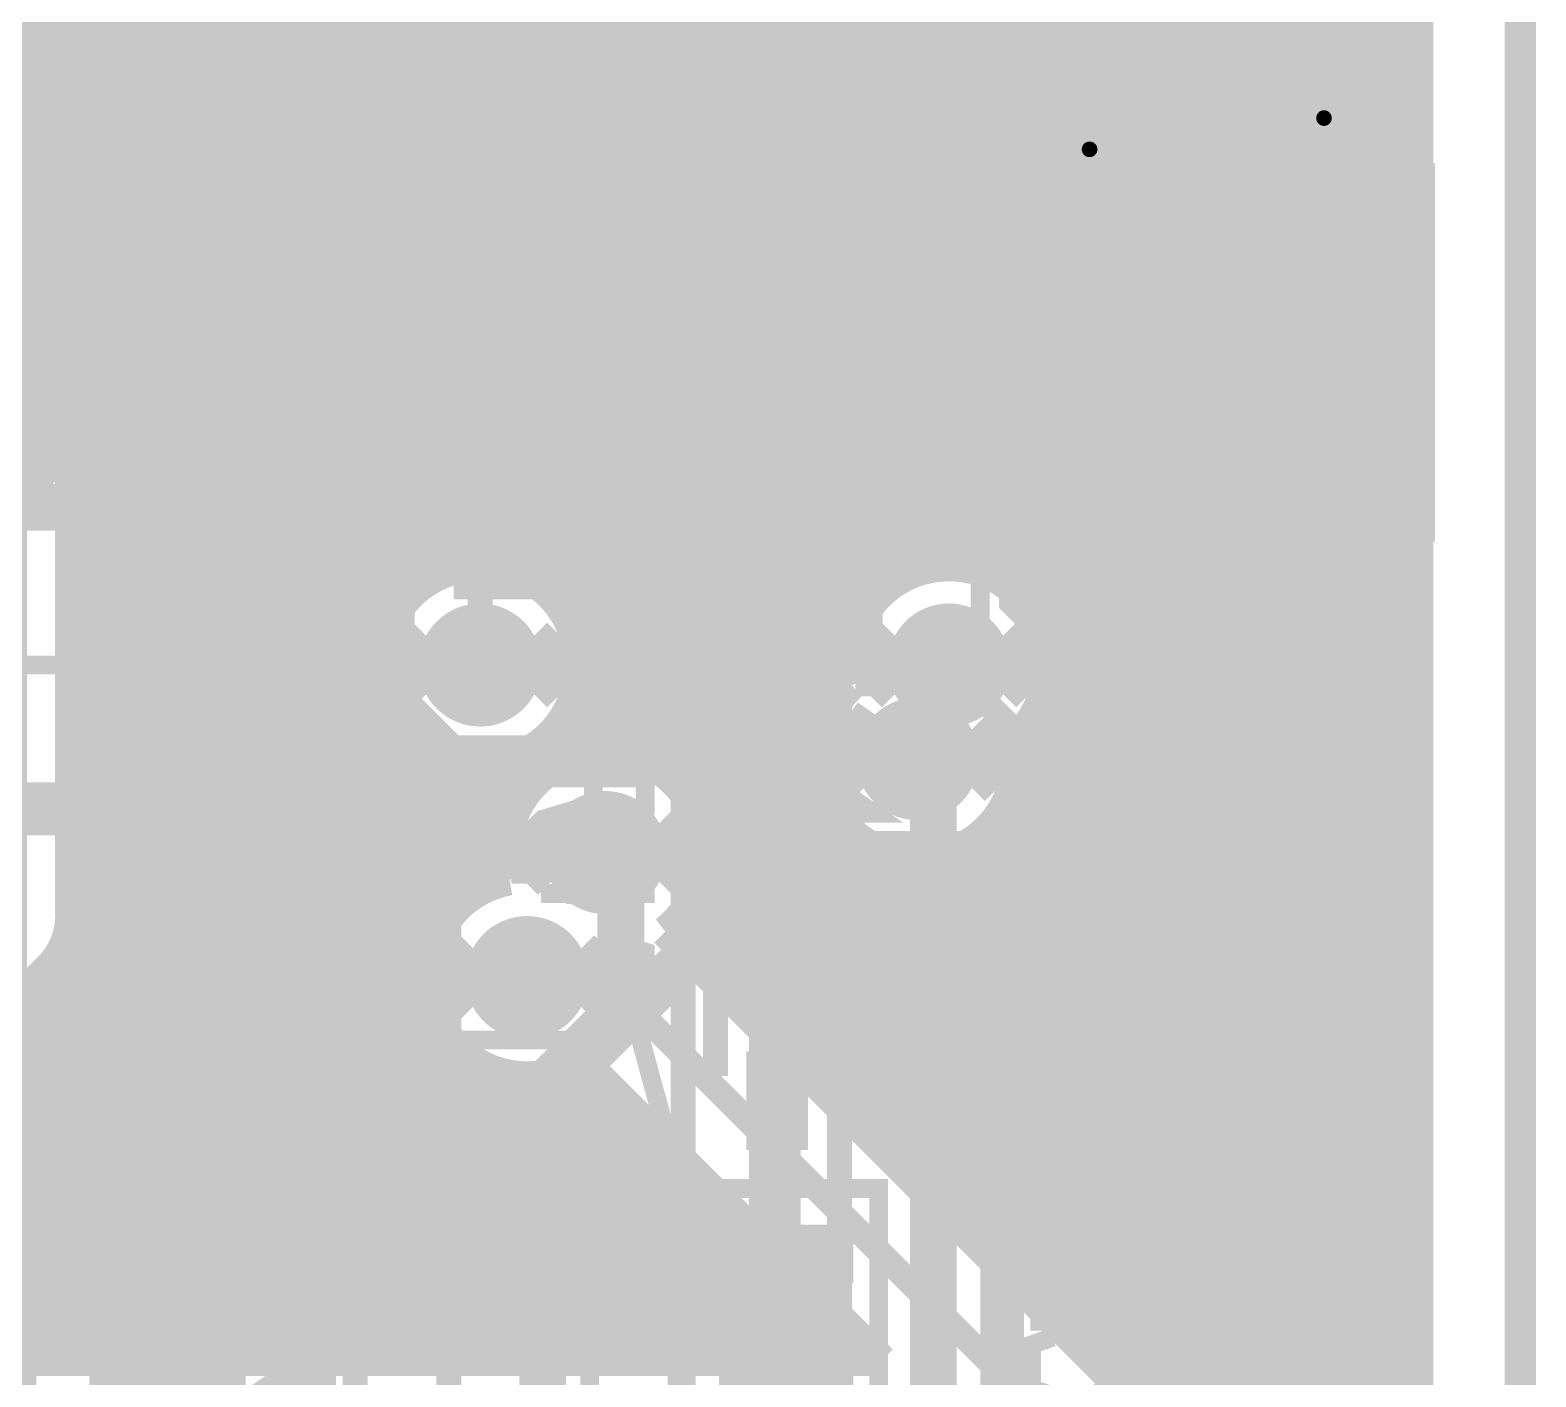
# Model space of a CAD drawing. Extents: x -10 to 131, y -93 to 209.
# Drawn here: x 118.39 to 130.63, y 49.46 to 60.41 of the extents above; entities that cross this region are included whole.
import ezdxf

# ---------------------------------------------------------------- set-up
doc = ezdxf.new("R2010")
doc.units = 0
doc.header["$MEASUREMENT"] = 0
doc.layers.get('0').update_dxf_attribs({"linetype": 'CONTINUOUS'})
for name, color, linetype in [('22-303-0_ASB', 7, 'CONTINUOUS'), ('22-303-0_AST', 7, 'CONTINUOUS'), ('22-303-0_BOT', 2, 'CONTINUOUS'), ('22-303-0_DRD', 6, 'CONTINUOUS'), ('22-303-0_DRL', 1, 'CONTINUOUS'), ('22-303-0_GND', 3, 'CONTINUOUS'), ('22-303-0_IN1', 10, 'CONTINUOUS'), ('22-303-0_SMT', 9, 'CONTINUOUS'), ('22-303-0_SPT', 11, 'CONTINUOUS'), ('22-303-0_SST', 8, 'CONTINUOUS'), ('22-303-0_TOP', 15, 'CONTINUOUS'), ('THRUHOLE_TAP', 2, 'CONTINUOUS')]:
    doc.layers.add(name, color=color, linetype=linetype)

# ---------------------------------------------------------------- blocks, each defined once
blk = doc.blocks.new('ROUND_70')
at = {"const_width": 0.29972}
blk.add_lwpolyline([(-0.14986, 0, 1), (0.14986, 0, 1)], format="xyb", close=True, dxfattribs=at)
blk = doc.blocks.new('ROUND_117')
at = {"const_width": 0.10033}
blk.add_lwpolyline([(-0.050164, 0, 1), (0.050164, 0, 1)], format="xyb", close=True, dxfattribs=at)
blk = doc.blocks.new('ROUND_100')
at = {"const_width": 0.50038}
blk.add_lwpolyline([(-0.25019, 0, 1), (0.25019, 0, 1)], format="xyb", close=True, dxfattribs=at)
blk = doc.blocks.new('ROUND_101')
at = {"const_width": 0.0635}
blk.add_lwpolyline([(-0.03175, 0, 1), (0.03175, 0, 1)], format="xyb", close=True, dxfattribs=at)
blk = doc.blocks.new('RECTANGLE_3')
blk.add_solid([(0.4826, 0.4064), (0.4826, -0.4064), (-0.4826, 0.4064), (-0.4826, -0.4064)])
blk = doc.blocks.new('RECTANGLE_6')
blk.add_solid([(0.63627, 0.51308), (0.63627, -0.51308), (-0.63627, 0.51308), (-0.63627, -0.51308)])
blk = doc.blocks.new('RECTANGLE_17')
blk.add_solid([(0.635, 0.508), (0.635, -0.508), (-0.635, 0.508), (-0.635, -0.508)])
blk = doc.blocks.new('RECTANGLE_18')
blk.add_solid([(0.25019, 0.40005), (0.25019, -0.40005), (-0.25019, 0.40005), (-0.25019, -0.40005)])
blk = doc.blocks.new('RECTANGLE_44')
blk.add_solid([(0.7239, 0.7493), (0.7239, -0.7493), (-0.7239, 0.7493), (-0.7239, -0.7493)])
blk = doc.blocks.new('ROUND_108')
at = {"const_width": 0.10033}
blk.add_lwpolyline([(-0.050164, 0, 1), (0.050164, 0, 1)], format="xyb", close=True, dxfattribs=at)

msp = doc.modelspace()

# ---------------------------------------------------------------- linework, layer by layer
at = {"layer": '22-303-0_ASB', "const_width": 0.254}
msp.add_lwpolyline([(111.00054, 208.99374), (111.00054, 198.99376), (116.0018, 198.99376), (116.0018, 208.99374), (130.50012, 208.99374), (130.50012, -31.00578), (-9.4996, -31.00578), (-9.4996, 208.99374), (111.00054, 208.99374)], dxfattribs=at)
at = {"layer": '22-303-0_AST'}
for points, const_width in [([(111.00054, 208.99374), (111.00054, 198.99376), (116.0018, 198.99376), (116.0018, 208.99374), (130.50012, 208.99374), (130.50012, -31.00578), (-9.4996, -31.00578), (-9.4996, 208.99374), (111.00054, 208.99374)], 0.254), ([(116.205, 60.325), (116.205, 55.245), (118.745, 55.245), (118.745, 60.325), (116.205, 60.325)], 0.1524), ([(121.285, 55.245), (121.285, 60.325), (118.745, 60.325), (118.745, 55.245), (121.285, 55.245)], 0.1524), ([(123.825, 55.245), (123.825, 60.325), (121.285, 60.325), (121.285, 55.245), (123.825, 55.245)], 0.1524), ([(124.94768, 59.92368), (124.94768, 59.28868), (125.1585, 59.07532), (125.36932, 59.07532), (125.58268, 59.28868), (125.58268, 59.92368), (124.31268, 59.92368)], 0.254), ([(124.94768, 59.39282), (124.31268, 59.07532)], 0.254), ([(129.7305, 56.3245), (129.7305, 59.2455), (128.0922, 59.2455), (128.0922, 56.3245), (129.7305, 56.3245)], 0.1524), ([(119.9769, 58.98896), (119.9769, 58.63336), (120.14454, 58.51398), (120.31472, 58.51398), (120.4849, 58.63336), (120.4849, 58.98896), (119.4689, 58.98896)], 0.1524), ([(126.111, 58.928), (127.889, 58.928), (127.889, 55.372), (126.111, 55.372), (126.111, 58.928)], 0.1524), ([(122.5169, 58.86196), (122.5169, 58.50636), (122.68454, 58.38698), (122.85472, 58.38698), (123.0249, 58.50636), (123.0249, 58.86196), (122.0089, 58.86196)], 0.1524), ([(128.94056, 58.87466), (128.94056, 58.51906), (129.11074, 58.39968), (129.28092, 58.39968), (129.44856, 58.51906), (129.44856, 58.87466), (128.43256, 58.87466)], 0.1524), ([(119.9769, 58.69178), (119.4689, 58.51398)], 0.1524), ([(122.5169, 58.56478), (122.0089, 58.38698)], 0.1524), ([(128.94056, 58.57748), (128.43256, 58.39968)], 0.1524), ([(124.31268, 57.61482), (124.94768, 57.61482), (125.58268, 57.93232), (125.58268, 58.14568), (124.94768, 58.46318), (124.31268, 58.46318)], 0.254), ([(124.73432, 57.61482), (124.73432, 58.46318)], 0.254), ([(119.9769, 57.73674), (120.14454, 57.67578), (120.31472, 57.67578), (120.4849, 57.73674), (120.4849, 58.09234), (120.31472, 58.15076), (120.14454, 58.15076), (119.9769, 58.09234), (119.9769, 57.73674), (119.80672, 57.67578), (119.63654, 57.67578), (119.4689, 57.73674), (119.4689, 58.09234), (119.63654, 58.15076), (119.80672, 58.15076), (119.9769, 58.09234)], 0.1524), ([(126.6063, 57.66562), (126.43866, 57.72658), (126.43866, 58.08218), (126.6063, 58.1406), (127.28448, 58.1406), (127.45466, 58.08218), (127.45466, 57.72658), (127.28448, 57.66562)], 0.1524), ([(122.5169, 57.60974), (122.68454, 57.54878), (122.85472, 57.54878), (123.0249, 57.60974), (123.0249, 57.96534), (122.85472, 58.02376), (122.68454, 58.02376), (122.5169, 57.96534), (122.5169, 57.60974), (122.34672, 57.54878), (122.17654, 57.54878), (122.0089, 57.60974), (122.0089, 57.96534), (122.17654, 58.02376), (122.34672, 58.02376), (122.5169, 57.96534)], 0.1524), ([(128.60274, 58.03646), (128.43256, 57.9755), (128.43256, 57.6199), (128.60274, 57.56148), (128.94056, 57.56148), (129.11074, 57.68086), (129.11074, 58.03646), (129.44856, 58.03646), (129.44856, 57.56148)], 0.1524), ([(126.77648, 56.82742), (126.77648, 57.3024), (127.45466, 57.06618), (127.45466, 56.9468), (126.43866, 56.9468)], 0.1524), ([(119.9769, 56.89854), (120.14454, 56.83758), (120.31472, 56.83758), (120.4849, 56.89854), (120.4849, 57.25414), (120.31472, 57.31256), (120.14454, 57.31256), (119.9769, 57.25414), (119.9769, 56.89854), (119.80672, 56.83758), (119.63654, 56.83758), (119.4689, 56.89854), (119.4689, 57.25414), (119.63654, 57.31256), (119.80672, 57.31256), (119.9769, 57.25414)], 0.1524), ([(128.60274, 57.19826), (128.43256, 57.07888), (128.43256, 56.84266), (128.60274, 56.72328), (128.77292, 56.72328), (129.11074, 56.9595), (129.44856, 56.72328), (129.44856, 57.19826)], 0.1524), ([(122.0089, 57.06618), (123.0249, 56.71058), (123.0249, 57.18556)], 0.1524), ([(124.94768, 57.00268), (124.94768, 56.36768), (125.1585, 56.15432), (125.36932, 56.15432), (125.58268, 56.36768), (125.58268, 57.00268), (124.31268, 57.00268)], 0.254), ([(126.43866, 55.98922), (126.43866, 56.4642), (127.1143, 55.98922), (127.28448, 55.98922), (127.45466, 56.05018), (127.45466, 56.40578), (127.28448, 56.4642)], 0.1524), ([(124.22632, 55.83682), (124.22632, 55.48122), (124.56414, 55.36184), (124.9045, 55.36184), (125.24232, 55.48122), (125.24232, 55.83682)], 0.1524), ([(124.22632, 55.77586), (125.24232, 55.77586)], 0.1524), ([(124.22632, 54.64302), (124.22632, 54.87924)], 0.1524), ([(124.22632, 54.75986), (125.24232, 54.75986), (125.07214, 54.87924)], 0.1524), ([(124.22632, 53.92166), (124.22632, 54.16042)], 0.1524), ([(124.22632, 54.04104), (125.24232, 54.04104), (125.07214, 54.16042)], 0.1524), ([(128.03632, 53.55082), (128.03632, 53.19522), (128.37414, 53.07584), (128.7145, 53.07584), (129.05232, 53.19522), (129.05232, 53.55082)], 0.1524), ([(124.06122, 52.0065), (123.95962, 52.0065), (123.95962, 53.4035), (124.06122, 53.4035)], 0.20066), ([(124.85878, 53.4035), (124.96038, 53.4035), (124.96038, 52.0065), (124.85878, 52.0065)], 0.20066), ([(126.60122, 52.0065), (126.49962, 52.0065), (126.49962, 53.4035), (126.60122, 53.4035)], 0.20066), ([(127.39878, 53.4035), (127.50038, 53.4035), (127.50038, 52.0065), (127.39878, 52.0065)], 0.20066), ([(128.03632, 53.48986), (129.05232, 53.48986)], 0.1524), ([(124.96038, 53.10378), (124.96038, 53.00472), (123.95962, 53.00472), (123.95962, 53.10378), (124.96038, 53.10378)], 0.20066), ([(127.50038, 53.10378), (127.50038, 53.00472), (126.49962, 53.00472), (126.49962, 53.10378), (127.50038, 53.10378)], 0.20066), ([(128.03632, 52.35702), (128.03632, 52.59324)], 0.1524), ([(128.03632, 52.47386), (129.05232, 52.47386), (128.88214, 52.59324)], 0.1524), ([(118.364, 52.197), (122.936, 52.197), (122.936, 50.419), (122.682, 50.165), (122.936, 49.911), (122.936, 48.133), (118.364, 48.133), (118.364, 52.197)], 0.1524), ([(128.03632, 51.51882), (128.03632, 51.99126), (128.7145, 51.51882), (128.88214, 51.51882), (129.05232, 51.57724), (129.05232, 51.93284), (128.88214, 51.99126)], 0.1524), ([(119.95404, 51.2826), (119.78386, 51.22164), (119.78386, 50.98542), (119.95404, 50.927), (120.12168, 50.80762), (120.62968, 50.80762), (120.79986, 50.86604), (120.79986, 51.22164), (120.62968, 51.2826), (119.95404, 51.2826)], 0.1524), ([(120.12168, 51.04384), (119.78386, 50.80762)], 0.1524), ([(125.2855, 48.0695), (125.2855, 50.9905), (123.6472, 50.9905), (123.6472, 48.0695), (125.2855, 48.0695)], 0.1524), ([(127.8255, 48.0695), (127.8255, 50.9905), (126.1872, 50.9905), (126.1872, 48.0695), (127.8255, 48.0695)], 0.1524), ([(124.49556, 50.61966), (124.49556, 50.26406), (124.66574, 50.14468), (124.83592, 50.14468), (125.00356, 50.26406), (125.00356, 50.61966), (123.98756, 50.61966)], 0.1524), ([(127.03556, 50.61966), (127.03556, 50.26406), (127.20574, 50.14468), (127.37592, 50.14468), (127.54356, 50.26406), (127.54356, 50.61966), (126.52756, 50.61966)], 0.1524), ([(119.78386, 50.0888), (119.78386, 50.32502)], 0.1524), ([(119.78386, 50.20564), (120.79986, 50.20564), (120.62968, 50.32502)], 0.1524), ([(124.49556, 50.32248), (123.98756, 50.14468)], 0.1524), ([(127.03556, 50.32248), (126.52756, 50.14468)], 0.1524), ([(124.32792, 49.30648), (124.32792, 49.78146), (125.00356, 49.5427), (125.00356, 49.42586), (123.98756, 49.42586)], 0.1524), ([(126.69774, 49.78146), (126.52756, 49.7205), (126.52756, 49.3649), (126.69774, 49.30648), (127.03556, 49.30648), (127.20574, 49.42586), (127.20574, 49.78146), (127.54356, 49.78146), (127.54356, 49.30648)], 0.1524), ([(119.95404, 49.72304), (119.78386, 49.6062), (119.78386, 49.36744), (119.95404, 49.2506), (120.12168, 49.2506), (120.46204, 49.48682), (120.79986, 49.2506), (120.79986, 49.72304)], 0.1524)]:
    msp.add_lwpolyline(points, dxfattribs=dict(at, const_width=const_width))
at = {"layer": '22-303-0_BOT'}
for points, const_width in [([(123.0376, 88.03894), (123.0376, 54.52872)], 0.254), ([(123.2662, 87.8967), (123.2662, 54.50332)], 0.254), ([(120.7516, 85.9028), (120.7516, 49.5935)], 0.254), ([(120.9802, 85.6742), (120.9802, 49.5935)], 0.254), ([(121.2088, 85.4456), (121.2088, 49.5935)], 0.254), ([(122.809, 85.20176), (122.809, 55.5117)], 0.254), ([(121.4374, 84.94014), (121.4374, 55.77332)], 0.254), ([(122.5804, 84.86394), (122.5804, 55.85206)], 0.254), ([(121.666, 84.75726), (121.666, 55.9562)], 0.254), ([(122.3518, 84.7217), (122.3518, 55.99176)], 0.254), ([(121.8946, 84.67852), (121.8946, 56.03748)], 0.254), ([(122.1232, 84.66582), (122.1232, 56.04764)], 0.254), ([(120.523, 84.46262), (120.523, 49.5935)], 0.254), ([(129.4384, 84.54136), (129.4384, 43.88866)], 0.254), ([(129.667, 84.54644), (129.667, 43.66006)], 0.254), ([(120.2944, 82.59318), (120.2944, 49.5935)], 0.254), ([(120.0658, 82.37474), (120.0658, 49.5935)], 0.254), ([(119.8372, 82.27568), (119.8372, 49.5935)], 0.254), ([(119.6086, 82.169), (119.6086, 49.5935)], 0.254), ([(119.38, 81.9404), (119.38, 49.5935)], 0.254), ([(123.4948, 81.8642), (123.4948, 54.40426)], 0.254), ([(119.1514, 81.7118), (119.1514, 49.5935)], 0.254), ([(123.7234, 81.69656), (123.7234, 54.18582)], 0.254), ([(123.952, 81.62544), (123.952, 52.67706)], 0.254), ([(124.1806, 81.62036), (124.1806, 52.44846)], 0.254), ([(118.9228, 81.4832), (118.9228, 49.5935)], 0.254), ([(118.7196, 81.28), (118.7196, 53.213)], 0.254), ([(126.6952, 79.9465), (126.6952, 49.93386)], 0.254), ([(126.9238, 79.9465), (126.9238, 49.70526)], 0.254), ([(127.1524, 79.9465), (127.1524, 49.47666)], 0.254), ([(127.381, 79.9465), (127.381, 49.23028)], 0.254), ([(127.6096, 80.00238), (127.6096, 45.71746)], 0.254), ([(127.8382, 77.04328), (127.8382, 45.48886)], 0.254), ([(129.2098, 77.04328), (129.2098, 44.11726)], 0.254), ([(128.0668, 76.80452), (128.0668, 45.26026)], 0.254), ([(128.9812, 76.80452), (128.9812, 44.34586)], 0.254), ([(128.2954, 76.6953), (128.2954, 45.03166)], 0.254), ([(128.524, 76.66228), (128.524, 44.80306)], 0.254), ([(128.7526, 76.6953), (128.7526, 44.57446)], 0.254), ([(124.4092, 62.21984), (124.4092, 52.21986)], 0.254), ([(126.4666, 62.01664), (126.4666, 55.77332)], 0.254), ([(124.6378, 61.67374), (124.6378, 51.99126)], 0.254), ([(126.238, 61.62294), (126.238, 55.9562)], 0.254), ([(124.8664, 61.46546), (124.8664, 54.8132)], 0.254), ([(126.0094, 61.43498), (126.0094, 56.03748)], 0.254), ([(125.095, 61.34608), (125.095, 55.5117)], 0.254), ([(125.7808, 61.33084), (125.7808, 56.04764)], 0.254), ([(125.3236, 61.2902), (125.3236, 55.85206)], 0.254), ([(125.5522, 61.28512), (125.5522, 55.99176)], 0.254), ([(129.667, 60.4012), (118.7196, 60.4012)], 0.254), ([(129.667, 60.1726), (118.7196, 60.1726)], 0.254), ([(129.667, 59.944), (118.7196, 59.944)], 0.254), ([(129.667, 59.7154), (118.7196, 59.7154)], 0.254), ([(129.667, 59.4868), (118.7196, 59.4868)], 0.254), ([(129.667, 59.2582), (118.7196, 59.2582)], 0.254), ([(129.667, 59.0296), (118.7196, 59.0296)], 0.254), ([(129.667, 58.801), (118.7196, 58.801)], 0.254), ([(129.667, 58.5724), (118.7196, 58.5724)], 0.254), ([(129.667, 58.3438), (118.7196, 58.3438)], 0.254), ([(129.667, 58.1152), (118.7196, 58.1152)], 0.254), ([(129.667, 57.8866), (118.7196, 57.8866)], 0.254), ([(129.667, 57.658), (118.7196, 57.658)], 0.254), ([(129.667, 57.4294), (118.7196, 57.4294)], 0.254), ([(129.667, 57.2008), (118.7196, 57.2008)], 0.254), ([(129.667, 56.9722), (118.7196, 56.9722)], 0.254), ([(129.667, 56.7436), (118.7196, 56.7436)], 0.254), ([(129.667, 56.515), (118.7196, 56.515)], 0.254), ([(129.667, 56.2864), (118.7196, 56.2864)], 0.254), ([(129.667, 56.0578), (118.7196, 56.0578)], 0.254), ([(121.4882, 55.8292), (118.7196, 55.8292)], 0.254), ([(125.2982, 55.8292), (122.60326, 55.8292)], 0.254), ([(129.667, 55.8292), (126.41326, 55.8292)], 0.254), ([(121.32056, 55.6006), (118.7196, 55.6006)], 0.254), ([(125.13056, 55.6006), (122.7709, 55.6006)], 0.254), ([(129.667, 55.6006), (126.5809, 55.6006)], 0.254), ([(121.24944, 55.372), (118.7196, 55.372)], 0.254), ([(125.05944, 55.372), (122.84456, 55.372)], 0.254), ([(129.667, 55.372), (126.65456, 55.372)], 0.254), ([(121.24436, 55.1434), (118.7196, 55.1434)], 0.254), ([(125.05436, 55.1434), (122.8471, 55.1434)], 0.254), ([(129.667, 55.1434), (126.6571, 55.1434)], 0.254), ([(122.809, 54.97576), (122.809, 54.48808)], 0.254), ([(121.3104, 54.9148), (118.7196, 54.9148)], 0.254), ([(124.91974, 54.9148), (122.7836, 54.9148)], 0.254), ([(129.667, 54.9148), (126.5936, 54.9148)], 0.254), ([(121.4374, 54.71414), (121.4374, 49.5935)], 0.254), ([(126.4666, 54.71414), (126.4666, 50.16246)], 0.254), ([(121.4628, 54.6862), (118.7196, 54.6862)], 0.254), ([(122.5804, 54.63794), (122.5804, 54.3687)], 0.254), ([(124.82068, 54.6862), (122.62866, 54.6862)], 0.254), ([(129.667, 54.6862), (126.43866, 54.6862)], 0.254), ([(121.86666, 54.4576), (118.7196, 54.4576)], 0.254), ([(121.666, 54.53126), (121.666, 52.9717)], 0.254), ([(122.73026, 54.4576), (122.22734, 54.4576)], 0.254), ([(122.3518, 54.4957), (122.3518, 54.10454)], 0.254), ([(124.79528, 54.4576), (123.3932, 54.4576)], 0.254), ([(129.667, 54.4576), (126.41072, 54.4576)], 0.254), ([(121.8946, 54.45252), (121.8946, 53.31206)], 0.254), ([(122.1232, 54.43982), (122.1232, 53.45176)], 0.254), ([(122.43562, 54.229), (118.7196, 54.229)], 0.254), ([(124.83592, 54.229), (123.69038, 54.229)], 0.254), ([(129.667, 54.229), (126.37008, 54.229)], 0.254), ([(124.8664, 54.15026), (124.8664, 51.76266)], 0.254), ([(122.30354, 54.0004), (118.7196, 54.0004)], 0.254), ([(124.9553, 54.0004), (123.81992, 54.0004)], 0.254), ([(126.238, 53.98262), (126.238, 50.39106)], 0.254), ([(129.667, 54.0004), (126.2507, 54.0004)], 0.254), ([(125.095, 53.85562), (125.095, 51.53406)], 0.254), ([(122.25528, 53.7718), (118.7196, 53.7718)], 0.254), ([(125.21946, 53.7718), (123.86818, 53.7718)], 0.254), ([(125.3236, 53.72354), (125.3236, 51.30546)], 0.254), ([(129.667, 53.7718), (125.98654, 53.7718)], 0.254), ([(126.0094, 53.7845), (126.0094, 50.61966)], 0.254), ([(125.5522, 53.67528), (125.5522, 51.07686)], 0.254), ([(125.7808, 53.6956), (125.7808, 50.84826)], 0.254), ([(122.2756, 53.5432), (118.7196, 53.5432)], 0.254), ([(129.667, 53.5432), (123.8504, 53.5432)], 0.254), ([(121.89714, 53.3146), (118.7196, 53.3146)], 0.254), ([(123.7234, 53.25618), (123.7234, 52.90566)], 0.254), ([(129.667, 53.3146), (123.7615, 53.3146)], 0.254), ([(118.6942, 53.03774), (118.6942, 49.5935)], 0.254), ([(121.71426, 53.086), (118.7069, 53.086)], 0.254), ([(123.55068, 53.07838), (127.29718, 49.33188)], 0.254), ([(129.667, 53.086), (123.56084, 53.086)], 0.254), ([(118.5418, 52.7812), (116.38788, 50.62982)], 0.254), ([(121.63552, 52.8574), (118.6053, 52.8574)], 0.254), ([(129.667, 52.8574), (123.77166, 52.8574)], 0.254), ([(121.62282, 52.6288), (118.38686, 52.6288)], 0.254), ([(118.4656, 52.705), (118.4656, 49.5935)], 0.254), ([(122.428, 52.705), (123.063, 52.705), (126.873, 48.895), (126.873, 45.593), (129.794, 42.672), (129.794, 33.401), (128.143, 31.75), (128.143, 21.209)], 0.2032), ([(129.667, 52.6288), (124.00026, 52.6288)], 0.254), ([(121.6787, 52.4002), (118.15826, 52.4002)], 0.254), ([(121.666, 52.43576), (121.666, 49.5935)], 0.254), ([(129.667, 52.4002), (124.22886, 52.4002)], 0.254), ([(121.82094, 52.1716), (117.92966, 52.1716)], 0.254), ([(129.667, 52.1716), (124.45746, 52.1716)], 0.254), ([(121.8946, 52.09794), (121.8946, 49.5935)], 0.254), ([(122.87504, 52.0319), (125.3109, 49.5935)], 0.254), ([(122.15876, 51.943), (117.70106, 51.943)], 0.254), ([(122.1232, 51.9557), (122.1232, 49.5935)], 0.254), ([(122.3518, 51.89982), (122.3518, 49.5935)], 0.254), ([(122.5804, 51.91252), (122.5804, 49.5935)], 0.254), ([(122.9614, 51.943), (122.6947, 51.943)], 0.254), ([(122.809, 51.99126), (122.809, 49.5935)], 0.254), ([(129.667, 51.943), (124.68606, 51.943)], 0.254), ([(123.0376, 51.8668), (123.0376, 49.5935)], 0.254), ([(123.19, 51.7144), (117.47246, 51.7144)], 0.254), ([(129.667, 51.7144), (124.91466, 51.7144)], 0.254), ([(123.2662, 51.6382), (123.2662, 49.5935)], 0.254), ([(123.4186, 51.4858), (117.24386, 51.4858)], 0.254), ([(123.4948, 51.4096), (123.4948, 49.5935)], 0.254), ([(129.667, 51.4858), (125.14326, 51.4858)], 0.254), ([(123.6472, 51.2572), (117.01526, 51.2572)], 0.254), ([(123.7234, 51.181), (123.7234, 49.5935)], 0.254), ([(129.667, 51.2572), (125.37186, 51.2572)], 0.254), ([(123.8758, 51.0286), (116.78666, 51.0286)], 0.254), ([(129.667, 51.0286), (125.60046, 51.0286)], 0.254), ([(123.952, 50.9524), (123.952, 49.5935)], 0.254), ([(124.1044, 50.8), (116.55806, 50.8)], 0.254), ([(129.667, 50.8), (125.82906, 50.8)], 0.254), ([(124.1806, 50.7238), (124.1806, 49.5935)], 0.254), ([(124.333, 50.5714), (116.32184, 50.5714)], 0.254), ([(129.667, 50.5714), (126.05766, 50.5714)], 0.254), ([(124.4092, 50.4952), (124.4092, 49.5935)], 0.254), ([(124.5616, 50.3428), (103.52786, 50.3428)], 0.254), ([(129.667, 50.3428), (126.28626, 50.3428)], 0.254), ([(124.6378, 50.2666), (124.6378, 49.5935)], 0.254), ([(124.7902, 50.1142), (103.29926, 50.1142)], 0.254), ([(129.667, 50.1142), (126.51486, 50.1142)], 0.254), ([(124.8664, 50.038), (124.8664, 49.5935)], 0.254), ([(125.0188, 49.8856), (103.07066, 49.8856)], 0.254), ([(125.095, 49.8094), (125.095, 49.5935)], 0.254), ([(129.667, 49.8856), (126.74346, 49.8856)], 0.254), ([(125.2474, 49.657), (103.7717, 49.657)], 0.254), ([(125.3109, 49.5935), (103.9114, 49.5935)], 0.254), ([(125.3109, 49.5935), (103.9114, 49.5935)], 0.254), ([(129.667, 49.657), (126.97206, 49.657)], 0.254), ([(129.667, 49.4284), (127.20066, 49.4284)], 0.254)]:
    msp.add_lwpolyline(points, dxfattribs=dict(at, const_width=const_width))
at = {"layer": '22-303-0_BOT', "const_width": 0.254}
for points in [[(122.047, 56.05272, 0.4142136), (121.23928, 55.245)], [(122.85472, 55.245, 0.4142136), (122.047, 56.05272)], [(125.857, 56.05272, 0.4142136), (125.04928, 55.245)], [(126.66472, 55.245, 0.4142136), (125.857, 56.05272)], [(121.23928, 55.245, 0.4142136), (122.047, 54.43728)], [(122.047, 54.43728, 0.4142136), (122.85472, 55.245)], [(125.04928, 55.245, 0.0498525), (125.06526, 55.08513)], [(126.39548, 54.64302, 0.2134091), (126.66468, 55.245)], [(125.06452, 55.08498, 0.2134091), (124.79532, 54.483)], [(126.41072, 54.483, 0.0498521), (126.39474, 54.64287)], [(123.063, 54.52872, 0.4142136), (122.25528, 53.721)], [(123.87072, 53.721, 0.4142136), (123.063, 54.52872)], [(124.79528, 54.483, 0.4142136), (125.603, 53.67528)], [(125.603, 53.67528, 0.4142136), (126.41072, 54.483)], [(122.25528, 53.721, 0.0693619), (122.28607, 53.50011)], [(123.55068, 53.07838, 0.2345726), (123.86972, 53.721)], [(122.28576, 53.50002, 0.3632608), (121.62028, 52.705)], [(118.5418, 52.7812, 0.1989124), (118.72066, 53.213)], [(118.5418, 52.7812, 0.1989124), (118.72066, 53.213)], [(121.62028, 52.705, 0.4142136), (122.428, 51.89728)], [(122.428, 51.89728, 0.1476229), (122.87487, 52.03215)]]:
    msp.add_lwpolyline(points, format="xyb", dxfattribs=at)
at = {"layer": '22-303-0_DRD', "const_width": 0.254}
for points in [[(111.00054, 208.99374), (111.00054, 198.99376), (116.0018, 198.99376), (116.0018, 208.99374), (130.50012, 208.99374), (130.50012, -31.00578), (-9.4996, -31.00578), (-9.4996, 208.99374), (111.00054, 208.99374)], [(128.27, 59.436), (128.905, 60.071)], [(128.905, 60.071), (129.54, 59.436)], [(128.27, 59.944), (128.27, 59.436)], [(128.905, 59.309), (128.27, 59.944)], [(129.54, 59.944), (128.905, 59.309)], [(129.54, 59.436), (129.54, 59.944)], [(126.365, 59.182), (127, 59.817)], [(126.365, 59.182), (127, 59.817)], [(127, 59.817), (127.635, 59.182)], [(127, 59.817), (127.635, 59.182)], [(126.365, 59.69), (126.365, 59.182)], [(127, 59.055), (126.365, 59.69)], [(126.365, 59.69), (126.365, 59.182)], [(127, 59.055), (126.365, 59.69)], [(127.635, 59.69), (127, 59.055)], [(127.635, 59.69), (127, 59.055)], [(127.635, 59.182), (127.635, 59.69)], [(127.635, 59.182), (127.635, 59.69)], [(121.412, 54.991), (122.047, 55.626)], [(122.047, 55.626), (122.682, 54.991)], [(125.222, 54.991), (125.857, 55.626)], [(125.857, 55.626), (126.492, 54.991)], [(121.412, 55.499), (121.412, 54.991)], [(122.047, 54.864), (121.412, 55.499)], [(122.682, 55.499), (122.047, 54.864)], [(122.682, 54.991), (122.682, 55.499)], [(125.222, 55.499), (125.222, 54.991)], [(125.857, 54.864), (125.222, 55.499)], [(126.492, 55.499), (125.857, 54.864)], [(126.492, 54.991), (126.492, 55.499)], [(124.968, 54.229), (125.603, 54.864)], [(125.603, 54.864), (126.238, 54.229)], [(124.968, 54.737), (124.968, 54.229)], [(125.603, 54.102), (124.968, 54.737)], [(126.238, 54.737), (125.603, 54.102)], [(126.238, 54.229), (126.238, 54.737)], [(122.428, 53.467), (123.063, 54.102)], [(123.063, 54.102), (123.698, 53.467)], [(122.428, 53.975), (122.428, 53.467)], [(123.063, 53.34), (122.428, 53.975)], [(123.698, 53.975), (123.063, 53.34)], [(123.698, 53.467), (123.698, 53.975)], [(121.793, 52.451), (122.428, 53.086)], [(122.428, 53.086), (123.063, 52.451)], [(121.793, 52.959), (121.793, 52.451)], [(122.428, 52.324), (121.793, 52.959)], [(123.063, 52.959), (122.428, 52.324)], [(123.063, 52.451), (123.063, 52.959)]]:
    msp.add_lwpolyline(points, dxfattribs=at)
at = {"layer": '22-303-0_DRL', "const_width": 0.254}
msp.add_lwpolyline([(111.00054, 208.99374), (111.00054, 198.99376), (116.0018, 198.99376), (116.0018, 208.99374), (130.50012, 208.99374), (130.50012, -31.00578), (-9.4996, -31.00578), (-9.4996, 208.99374), (111.00054, 208.99374)], dxfattribs=at)
at = {"layer": '22-303-0_GND', "const_width": 0.254}
msp.add_lwpolyline([(111.00054, 208.99374), (111.00054, 198.99376), (116.0018, 198.99376), (116.0018, 208.99374), (130.50012, 208.99374), (130.50012, -31.00578), (-9.4996, -31.00578), (-9.4996, 208.99374), (111.00054, 208.99374)], dxfattribs=at)
at = {"layer": '22-303-0_IN1'}
for points, const_width in [([(123.952, 146.05), (123.952, 139.192), (123.317, 138.557), (123.317, 118.618), (125.095, 116.84), (125.095, 85.979), (124.46, 85.344), (124.46, 83.312), (124.714, 83.058), (124.714, 82.042), (123.952, 81.28), (123.952, 61.976), (124.333, 61.595), (124.333, 47.879)], 0.2032), ([(122.047, 55.245), (122.047, 67.437), (122.936, 68.326), (122.936, 82.296), (123.19, 82.55), (123.19, 88.138), (122.428, 88.9), (122.428, 91.44), (120.269, 93.599)], 0.2032), ([(120.523, 23.368), (120.523, 26.289), (121.793, 27.559), (121.793, 40.132), (121.031, 40.894), (121.031, 54.102), (120.904, 54.229), (120.904, 67.564), (121.92, 68.58), (121.92, 81.788), (121.412, 82.296), (121.412, 91.821), (120.269, 92.964), (120.015, 92.964), (119.507, 92.456), (119.507, 91.567)], 0.2032), ([(120.142, 92.202), (120.904, 91.44), (120.904, 82.169), (121.412, 81.661), (121.412, 68.707), (120.396, 67.691), (120.396, 64.135), (119.38, 63.119), (119.38, 62.611), (120.396, 61.595), (120.396, 40.513), (117.475, 37.592)], 0.2032), ([(126.365, 89.535), (126.365, 80.01), (127.635, 78.74), (127.635, 55.626), (129.413, 53.848), (129.413, 35.433), (129.159, 35.179)], 0.2032), ([(117.729, 46.99), (117.729, 56.769), (118.11, 57.15), (118.11, 83.185), (119.888, 84.963)], 1.27), ([(122.047, 85.471), (122.047, 84.96808), (121.92, 84.84108), (121.92, 82.423), (122.428, 81.915), (122.428, 68.453), (121.412, 67.437), (121.412, 54.864), (121.793, 54.483), (121.793, 42.799), (122.555, 42.037), (122.555, 39.624), (122.301, 39.37), (122.301, 27.432), (121.412, 26.543), (121.412, 3.556)], 0.2032), ([(121.793, 42.799), (121.793, 54.483), (121.412, 54.864), (121.412, 67.437), (122.428, 68.453), (122.428, 81.915), (121.92, 82.423), (121.92, 84.84108), (122.047, 84.96808), (122.047, 85.471)], 0.2032), ([(123.698, 38.608), (123.825, 38.735), (123.825, 45.339), (123.063, 46.101), (123.063, 48.006), (123.698, 48.641), (123.698, 61.214), (123.444, 61.468), (123.444, 81.788), (124.079, 82.423)], 0.2032), ([(124.46, 81.153), (124.46, 62.103), (124.968, 61.595), (124.968, 47.625), (124.333, 46.99), (124.333, 36.195), (124.079, 35.941), (124.079, 35.433), (125.095, 34.417), (125.095, 27.051), (124.079, 26.035)], 0.2032), ([(127.127, -17.907), (127.381, -17.653), (127.381, -7.366), (126.238, -6.223), (126.238, 19.685), (126.365, 19.812), (126.365, 21.59), (128.143, 23.368), (128.143, 30.734), (127.127, 31.75), (127.127, 40.767), (126.619, 41.275), (126.619, 41.91), (127.254, 42.545), (127.254, 54.864), (126.365, 55.753), (126.365, 75.057), (125.603, 75.819)], 0.2032), ([(125.222, 20.574), (125.349, 20.574), (125.349, 21.844), (126.111, 22.606), (126.111, 40.513), (125.603, 41.021), (125.603, 42.672), (125.73, 42.799), (125.73, 47.879), (126.365, 48.514), (126.365, 54.737), (125.857, 55.245)], 0.2032), ([(125.73, 54.356), (125.603, 54.483)], 0.2032), ([(125.73, 48.768), (125.73, 54.356)], 0.381), ([(123.19, 41.021), (123.19, 41.402), (123.19, 42.545), (123.317, 42.672), (123.317, 44.577), (122.555, 45.339), (122.555, 51.816), (123.19, 52.451), (123.19, 53.721), (123.063, 53.721)], 0.381)]:
    msp.add_lwpolyline(points, dxfattribs=dict(at, const_width=const_width))
at = {"layer": '22-303-0_SST'}
for points, const_width in [([(128.524, 60.62726), (128.3843, 60.58408), (128.3843, 60.33008), (128.524, 60.2869), (128.80848, 60.2869), (128.94818, 60.37326), (128.94818, 60.62726), (129.23012, 60.62726), (129.23012, 60.2869)], 0.1524), ([(116.205, 60.325), (118.745, 60.325), (118.745, 55.245), (116.205, 55.245), (116.205, 60.325)], 0.1524), ([(121.285, 55.245), (118.745, 55.245), (118.745, 60.325), (121.285, 60.325), (121.285, 55.245)], 0.1524), ([(123.825, 55.245), (121.285, 55.245), (121.285, 60.325), (123.825, 60.325), (123.825, 55.245)], 0.1524), ([(126.90348, 59.99226), (126.90348, 60.33262), (127.46736, 60.16244), (127.46736, 60.07862), (126.62154, 60.07862)], 0.1524), ([(124.94768, 59.92368), (124.94768, 59.28868), (125.1585, 59.07532), (125.36932, 59.07532), (125.58268, 59.28868), (125.58268, 59.92368), (124.31268, 59.92368)], 0.254), ([(128.524, 59.94146), (128.3843, 59.8551), (128.3843, 59.68746), (128.524, 59.6011), (128.66624, 59.6011), (128.94818, 59.77128), (129.23012, 59.6011), (129.23012, 59.94146)], 0.1524), ([(126.62154, 59.30646), (126.62154, 59.64682), (127.18542, 59.30646), (127.32766, 59.30646), (127.46736, 59.34964), (127.46736, 59.60364), (127.32766, 59.64682)], 0.1524), ([(124.94768, 59.39282), (124.31268, 59.07532)], 0.254), ([(129.7305, 56.3245), (129.7305, 59.2455), (128.0922, 59.2455), (128.0922, 56.3245), (129.7305, 56.3245)], 0.1524), ([(126.111, 58.928), (126.111, 55.372), (127.889, 55.372), (127.889, 58.928), (126.111, 58.928)], 0.1524), ([(124.31268, 57.61482), (124.94768, 57.61482), (125.58268, 57.93232), (125.58268, 58.14568), (124.94768, 58.46318), (124.31268, 58.46318)], 0.254), ([(124.73432, 57.61482), (124.73432, 58.46318)], 0.254), ([(124.94768, 57.00268), (124.94768, 56.36768), (125.1585, 56.15432), (125.36932, 56.15432), (125.58268, 56.36768), (125.58268, 57.00268), (124.31268, 57.00268)], 0.254), ([(122.96648, 54.32806), (122.96648, 54.07406), (123.10618, 53.9877), (123.24842, 53.9877), (123.38812, 54.07406), (123.38812, 54.32806), (122.5423, 54.32806)], 0.1524), ([(120.36298, 54.22138), (120.22074, 54.1782), (120.22074, 54.00802), (120.36298, 53.96738), (120.50268, 53.88102), (120.92686, 53.88102), (121.0691, 53.9242), (121.0691, 54.1782), (120.92686, 54.22138), (120.36298, 54.22138)], 0.1524), ([(120.50268, 54.0512), (120.22074, 53.88102)], 0.1524), ([(122.96648, 54.1147), (122.5423, 53.9877)], 0.1524), ([(122.82424, 53.3019), (122.82424, 53.64226), (123.38812, 53.47208), (123.38812, 53.38826), (122.5423, 53.38826)], 0.1524), ([(127.86614, 53.63718), (127.86614, 53.38318), (128.14808, 53.29682), (128.43002, 53.29682), (128.71196, 53.38318), (128.71196, 53.63718)], 0.1524), ([(127.86614, 53.594), (128.71196, 53.594)], 0.1524), ([(120.22074, 53.28158), (120.22074, 53.44922)], 0.1524), ([(120.22074, 53.3654), (121.0691, 53.3654), (120.92686, 53.44922)], 0.1524), ([(124.06122, 53.4035), (123.95962, 53.4035), (123.95962, 52.0065), (124.06122, 52.0065)], 0.1524), ([(124.85878, 52.0065), (124.96038, 52.0065), (124.96038, 53.4035), (124.85878, 53.4035)], 0.1524), ([(126.60122, 53.4035), (126.49962, 53.4035), (126.49962, 52.0065), (126.60122, 52.0065)], 0.1524), ([(127.39878, 52.0065), (127.50038, 52.0065), (127.50038, 53.4035), (127.39878, 53.4035)], 0.1524), ([(125.32614, 53.38318), (125.32614, 53.12918), (125.60808, 53.04282), (125.89002, 53.04282), (126.17196, 53.12918), (126.17196, 53.38318)], 0.1524), ([(125.32614, 53.34), (126.17196, 53.34)], 0.1524), ([(124.96038, 53.10378), (124.96038, 53.00472), (123.95962, 53.00472), (123.95962, 53.10378), (124.96038, 53.10378)], 0.1524), ([(127.50038, 53.10378), (127.50038, 53.00472), (126.49962, 53.00472), (126.49962, 53.10378), (127.50038, 53.10378)], 0.1524), ([(120.36298, 52.9336), (120.22074, 52.84978), (120.22074, 52.6796), (120.36298, 52.59578), (120.50268, 52.59578), (120.78462, 52.76342), (121.0691, 52.59578), (121.0691, 52.9336)], 0.1524), ([(122.96648, 52.65928), (122.96648, 52.91328), (123.10618, 52.95646), (123.24842, 52.95646), (123.38812, 52.91328), (123.38812, 52.65928), (123.24842, 52.6161), (123.10618, 52.6161), (122.5423, 52.78628)], 0.1524), ([(127.86614, 52.69738), (127.86614, 52.86502)], 0.1524), ([(127.86614, 52.7812), (128.71196, 52.7812), (128.57226, 52.86502)], 0.1524), ([(125.32614, 52.44338), (125.32614, 52.61102)], 0.1524), ([(125.32614, 52.5272), (126.17196, 52.5272), (126.03226, 52.61102)], 0.1524), ([(123.698, 50.927), (123.317, 52.324)], 0.1524), ([(127.86614, 52.01158), (127.86614, 52.3494), (128.43002, 52.01158), (128.57226, 52.01158), (128.71196, 52.05222), (128.71196, 52.30622), (128.57226, 52.3494)], 0.1524), ([(118.364, 52.197), (118.364, 48.133), (122.936, 48.133), (122.936, 49.911), (122.682, 50.165), (122.936, 50.419), (122.936, 52.197), (118.364, 52.197)], 0.1524), ([(125.32614, 51.8414), (125.32614, 52.01158)], 0.1524), ([(125.32614, 51.92522), (126.17196, 51.92522), (126.03226, 52.01158)], 0.1524), ([(125.2855, 48.0695), (125.2855, 50.9905), (123.6472, 50.9905), (123.6472, 48.0695), (125.2855, 48.0695)], 0.1524), ([(127.8255, 48.0695), (127.8255, 50.9905), (126.1872, 50.9905), (126.1872, 48.0695), (127.8255, 48.0695)], 0.1524), ([(128.55448, 50.39106), (128.55448, 50.13706), (128.69418, 50.0507), (128.83642, 50.0507), (128.97612, 50.13706), (128.97612, 50.39106), (128.1303, 50.39106)], 0.1524), ([(128.55448, 50.1777), (128.1303, 50.0507)], 0.1524), ([(128.27, 49.70526), (128.1303, 49.66208), (128.1303, 49.40808), (128.27, 49.3649), (128.55448, 49.3649), (128.69418, 49.45126), (128.69418, 49.70526), (128.97612, 49.70526), (128.97612, 49.3649)], 0.1524)]:
    msp.add_lwpolyline(points, dxfattribs=dict(at, const_width=const_width))
at = {"layer": '22-303-0_TOP'}
for points, const_width in [([(120.142, 54.102), (117.221, 54.102), (117.221, 54.1782), (113.7158, 54.1782), (112.141, 55.753), (112.141, 63.754), (112.141, 82.296), (114.5032, 82.296), (114.808, 81.9912), (114.935, 81.9912)], 0.381), ([(122.555, 59.0423), (122.555, 62.484), (124.11202, 64.04102), (126.21006, 64.04102)], 0.381), ([(128.905, 58.4962), (128.905, 59.69)], 0.381), ([(127, 59.436), (127, 58.166)], 0.381), ([(127, 59.436), (127, 58.166)], 0.381), ([(120.015, 59.0423), (120.0404, 59.0423), (122.555, 56.5277)], 0.381), ([(127, 56.134), (128.016, 56.134), (128.905, 57.023), (128.905, 57.0738)], 0.381), ([(117.475, 56.5277), (117.475, 56.515), (117.4877, 56.5277), (120.015, 56.5277)], 0.381), ([(125.476, 54.61), (122.809, 54.61), (122.682, 54.483), (121.793, 54.483), (120.015, 56.261), (120.015, 56.5277)], 0.381), ([(127, 56.134), (127, 53.70576)], 0.381), ([(125.857, 55.245), (122.047, 55.245)], 0.2032), ([(125.603, 54.483), (125.476, 54.61)], 0.2032), ([(123.063, 53.721), (120.523, 53.721), (120.1928, 54.0512), (117.475, 54.0512)], 0.381), ([(117.475, 54.0512), (120.1928, 54.0512)], 0.381), ([(120.1928, 54.0512), (120.142, 54.102)], 0.2032), ([(124.46, 53.70576), (124.46, 53.594), (122.5296, 51.689), (121.412, 51.689), (120.65, 50.927), (120.65, 48.387), (122.555, 46.482), (122.555, 44.45), (122.174, 44.069), (121.666, 44.069), (121.031, 43.434), (121.031, 39.116), (121.793, 38.354), (121.79554, 38.354), (121.79554, 37.22878)], 0.381), ([(127, 53.70576), (124.46, 53.70576)], 0.381), ([(117.475, 52.6288), (122.3518, 52.6288), (122.428, 52.705)], 0.2032), ([(119.507, 51.181), (119.507, 52.578), (117.4242, 52.578), (117.475, 52.6288)], 0.2032), ([(124.46, 51.70424), (124.46, 50.2412)], 0.381), ([(127, 51.70424), (127, 50.2412)], 0.381), ([(124.46, 50.2412), (121.8692, 50.2412), (121.793, 50.165)], 0.381), ([(127, 50.2412), (127.0508, 50.2412), (127.889, 49.403), (127.889, 47.244), (126.492, 45.847), (126.492, 45.085)], 0.381)]:
    msp.add_lwpolyline(points, dxfattribs=dict(at, const_width=const_width))

# ---------------------------------------------------------------- block references
at = {"layer": '22-303-0_BOT'}
for p in [(128.905, 59.69), (127, 59.436), (122.047, 55.245), (125.857, 55.245), (125.603, 54.483), (123.063, 53.721), (122.428, 52.705)]:
    msp.add_blockref('ROUND_70', p, dxfattribs=at)
at = {"layer": '22-303-0_DRL'}
for p in [(128.905, 59.69), (127, 59.436), (122.047, 55.245), (125.857, 55.245), (125.603, 54.483), (123.063, 53.721), (122.428, 52.705)]:
    msp.add_blockref('ROUND_117', p, dxfattribs=at)
at = {"layer": '22-303-0_GND'}
for name, p in [('ROUND_101', (128.905, 59.69)), ('ROUND_101', (127, 59.436)), ('ROUND_100', (122.047, 55.245)), ('ROUND_100', (125.857, 55.245)), ('ROUND_100', (125.603, 54.483)), ('ROUND_100', (123.063, 53.721)), ('ROUND_100', (122.428, 52.705))]:
    msp.add_blockref(name, p, dxfattribs=at)
at = {"layer": '22-303-0_IN1'}
for p in [(128.905, 59.69), (127, 59.436), (122.047, 55.245), (125.857, 55.245), (125.603, 54.483), (123.063, 53.721), (122.428, 52.705)]:
    msp.add_blockref('ROUND_70', p, dxfattribs=at)
at = {"layer": '22-303-0_SMT'}
for name, p in [('RECTANGLE_44', (120.015, 59.0423)), ('RECTANGLE_44', (122.555, 59.0423)), ('RECTANGLE_3', (128.905, 58.4962)), ('RECTANGLE_6', (127, 58.166)), ('RECTANGLE_3', (128.905, 57.0738)), ('RECTANGLE_44', (120.015, 56.5277)), ('RECTANGLE_44', (122.555, 56.5277)), ('RECTANGLE_6', (127, 56.134)), ('RECTANGLE_18', (124.46, 53.70576)), ('RECTANGLE_18', (127, 53.70576)), ('RECTANGLE_18', (124.46, 51.70424)), ('RECTANGLE_18', (127, 51.70424)), ('RECTANGLE_17', (119.507, 51.181)), ('RECTANGLE_17', (121.793, 50.165)), ('RECTANGLE_3', (124.46, 50.2412)), ('RECTANGLE_3', (127, 50.2412)), ('RECTANGLE_17', (119.507, 49.149))]:
    msp.add_blockref(name, p, dxfattribs=at)
at = {"layer": '22-303-0_SPT'}
for name, p in [('RECTANGLE_44', (120.015, 59.0423)), ('RECTANGLE_44', (122.555, 59.0423)), ('RECTANGLE_3', (128.905, 58.4962)), ('RECTANGLE_6', (127, 58.166)), ('RECTANGLE_3', (128.905, 57.0738)), ('RECTANGLE_44', (120.015, 56.5277)), ('RECTANGLE_44', (122.555, 56.5277)), ('RECTANGLE_6', (127, 56.134)), ('RECTANGLE_18', (124.46, 53.70576)), ('RECTANGLE_18', (127, 53.70576)), ('RECTANGLE_18', (124.46, 51.70424)), ('RECTANGLE_18', (127, 51.70424)), ('RECTANGLE_17', (119.507, 51.181)), ('RECTANGLE_17', (121.793, 50.165)), ('RECTANGLE_3', (124.46, 50.2412)), ('RECTANGLE_3', (127, 50.2412)), ('RECTANGLE_17', (119.507, 49.149))]:
    msp.add_blockref(name, p, dxfattribs=at)
at = {"layer": '22-303-0_TOP'}
for name, p in [('ROUND_70', (128.905, 59.69)), ('RECTANGLE_44', (120.015, 59.0423)), ('RECTANGLE_44', (122.555, 59.0423)), ('ROUND_70', (127, 59.436)), ('RECTANGLE_3', (128.905, 58.4962)), ('RECTANGLE_6', (127, 58.166)), ('RECTANGLE_3', (128.905, 57.0738)), ('RECTANGLE_44', (120.015, 56.5277)), ('RECTANGLE_44', (122.555, 56.5277)), ('RECTANGLE_6', (127, 56.134)), ('ROUND_70', (122.047, 55.245)), ('ROUND_70', (125.857, 55.245)), ('ROUND_70', (125.603, 54.483)), ('RECTANGLE_18', (124.46, 53.70576)), ('RECTANGLE_18', (127, 53.70576)), ('ROUND_70', (123.063, 53.721)), ('ROUND_70', (122.428, 52.705)), ('RECTANGLE_18', (124.46, 51.70424)), ('RECTANGLE_18', (127, 51.70424)), ('RECTANGLE_17', (119.507, 51.181)), ('RECTANGLE_17', (121.793, 50.165)), ('RECTANGLE_3', (124.46, 50.2412)), ('RECTANGLE_3', (127, 50.2412)), ('RECTANGLE_17', (119.507, 49.149))]:
    msp.add_blockref(name, p, dxfattribs=at)
at = {"layer": 'THRUHOLE_TAP'}
for p in [(128.905, 59.69), (127, 59.436), (122.047, 55.245), (125.857, 55.245), (125.603, 54.483), (123.063, 53.721), (122.428, 52.705)]:
    msp.add_blockref('ROUND_108', p, dxfattribs=at)

doc.saveas('drawing.dxf')
